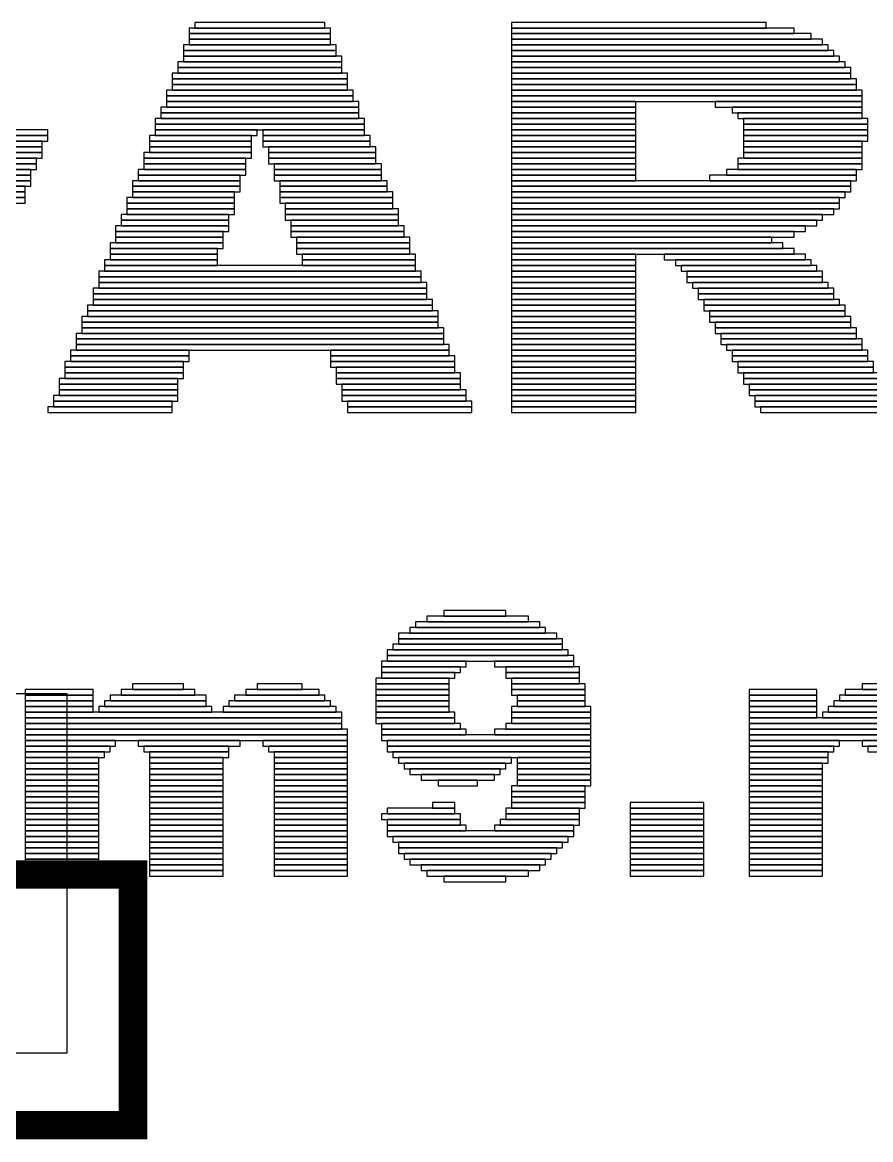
# Model space of a CAD drawing. Extents: x 0 to 180, y -3 to 135.
# Drawn here: x 54.91 to 60.91, y 59.24 to 67.14 of the extents above; entities that cross this region are included whole.
import ezdxf

# ---------------------------------------------------------------- set-up
doc = ezdxf.new("R2010")
doc.units = 0
for name, color, linetype in [('PG_SILKSCREEN_BOTTOM', 10, 'CONTINUOUS'), ('PG_SILKSCREEN_TOP', 11, 'CONTINUOUS'), ('PIN_BOTTOM', 13, 'CONTINUOUS')]:
    doc.layers.add(name, color=color, linetype=linetype)

msp = doc.modelspace()

# ---------------------------------------------------------------- linework, layer by layer
at = {"layer": 'PG_SILKSCREEN_BOTTOM'}
msp.add_lwpolyline([(55.6901, 61.1119, 0.2032, 0.2032, 0), (55.6901, 59.337, 0.2, 0.2, 0), (24.191, 59.337, 0.2032, 0.2032, 0), (24.191, 61.1119, 0.2, 0.2, 0)], format="xyseb", close=True, dxfattribs=at)
at = {"layer": 'PG_SILKSCREEN_TOP'}
for points in [[(56.128, 67.0994), (57.048, 67.0994), (57.048, 67.1394), (56.128, 67.1394)], [(58.368, 67.0994), (60.168, 67.0994), (60.168, 67.1394), (58.368, 67.1394)], [(56.088, 67.0594), (57.088, 67.0594), (57.088, 67.0994), (56.088, 67.0994)], [(56.088, 67.0194), (57.088, 67.0194), (57.088, 67.0594), (56.088, 67.0594)], [(58.368, 67.0594), (60.368, 67.0594), (60.368, 67.0994), (58.368, 67.0994)], [(58.368, 67.0194), (60.488, 67.0194), (60.488, 67.0594), (58.368, 67.0594)], [(56.048, 66.9394), (57.128, 66.9394), (57.128, 66.9794), (56.048, 66.9794)], [(56.088, 66.9794), (57.088, 66.9794), (57.088, 67.0194), (56.088, 67.0194)], [(58.368, 66.9794), (60.568, 66.9794), (60.568, 67.0194), (58.368, 67.0194)], [(58.368, 66.9394), (60.608, 66.9394), (60.608, 66.9794), (58.368, 66.9794)], [(56.048, 66.8994), (57.128, 66.8994), (57.128, 66.9394), (56.048, 66.9394)], [(56.048, 66.8594), (57.168, 66.8594), (57.168, 66.8994), (56.048, 66.8994)], [(58.368, 66.8994), (60.648, 66.8994), (60.648, 66.9394), (58.368, 66.9394)], [(58.368, 66.8594), (60.688, 66.8594), (60.688, 66.8994), (58.368, 66.8994)], [(56.008, 66.8194), (57.168, 66.8194), (57.168, 66.8594), (56.008, 66.8594)], [(56.008, 66.7794), (57.168, 66.7794), (57.168, 66.8194), (56.008, 66.8194)], [(58.368, 66.8194), (60.728, 66.8194), (60.728, 66.8594), (58.368, 66.8594)], [(58.368, 66.7794), (60.768, 66.7794), (60.768, 66.8194), (58.368, 66.8194)], [(55.968, 66.7394), (57.208, 66.7394), (57.208, 66.7794), (55.968, 66.7794)], [(55.968, 66.6994), (57.208, 66.6994), (57.208, 66.7394), (55.968, 66.7394)], [(58.368, 66.7394), (60.768, 66.7394), (60.768, 66.7794), (58.368, 66.7794)], [(58.368, 66.6994), (60.808, 66.6994), (60.808, 66.7394), (58.368, 66.7394)], [(55.928, 66.6194), (57.248, 66.6194), (57.248, 66.6594), (55.928, 66.6594)], [(55.968, 66.6594), (57.208, 66.6594), (57.208, 66.6994), (55.968, 66.6994)], [(58.368, 66.6594), (60.808, 66.6594), (60.808, 66.6994), (58.368, 66.6994)], [(58.368, 66.6194), (60.848, 66.6194), (60.848, 66.6594), (58.368, 66.6594)], [(55.928, 66.5794), (57.248, 66.5794), (57.248, 66.6194), (55.928, 66.6194)], [(55.928, 66.5394), (57.288, 66.5394), (57.288, 66.5794), (55.928, 66.5794)], [(58.368, 66.5794), (60.848, 66.5794), (60.848, 66.6194), (58.368, 66.6194)], [(58.368, 66.5394), (59.248, 66.5394), (59.248, 66.5794), (58.368, 66.5794)], [(59.808, 66.5394), (60.848, 66.5394), (60.848, 66.5794), (59.808, 66.5794)], [(55.888, 66.4994), (57.288, 66.4994), (57.288, 66.5394), (55.888, 66.5394)], [(55.888, 66.4594), (57.288, 66.4594), (57.288, 66.4994), (55.888, 66.4994)], [(58.368, 66.4994), (59.248, 66.4994), (59.248, 66.5394), (58.368, 66.5394)], [(58.368, 66.4594), (59.248, 66.4594), (59.248, 66.4994), (58.368, 66.4994)], [(59.928, 66.4994), (60.848, 66.4994), (60.848, 66.5394), (59.928, 66.5394)], [(59.968, 66.4594), (60.848, 66.4594), (60.848, 66.4994), (59.968, 66.4994)], [(55.848, 66.4194), (57.328, 66.4194), (57.328, 66.4594), (55.848, 66.4594)], [(55.848, 66.3794), (57.328, 66.3794), (57.328, 66.4194), (55.848, 66.4194)], [(58.368, 66.4194), (59.248, 66.4194), (59.248, 66.4594), (58.368, 66.4594)], [(58.368, 66.3794), (59.248, 66.3794), (59.248, 66.4194), (58.368, 66.4194)], [(60.008, 66.4194), (60.888, 66.4194), (60.888, 66.4594), (60.008, 66.4594)], [(60.008, 66.3794), (60.888, 66.3794), (60.888, 66.4194), (60.008, 66.4194)], [(54.328, 66.3394), (55.088, 66.3394), (55.088, 66.3794), (54.328, 66.3794)], [(54.328, 66.2994), (55.088, 66.2994), (55.088, 66.3394), (54.328, 66.3394)], [(55.808, 66.2994), (56.528, 66.2994), (56.528, 66.3394), (55.808, 66.3394)], [(55.848, 66.3394), (56.568, 66.3394), (56.568, 66.3794), (55.848, 66.3794)], [(56.608, 66.3394), (57.328, 66.3394), (57.328, 66.3794), (56.608, 66.3794)], [(56.608, 66.2994), (57.368, 66.2994), (57.368, 66.3394), (56.608, 66.3394)], [(58.368, 66.3394), (59.248, 66.3394), (59.248, 66.3794), (58.368, 66.3794)], [(58.368, 66.2994), (59.248, 66.2994), (59.248, 66.3394), (58.368, 66.3394)], [(60.008, 66.3394), (60.888, 66.3394), (60.888, 66.3794), (60.008, 66.3794)], [(60.008, 66.2994), (60.888, 66.2994), (60.888, 66.3394), (60.008, 66.3394)], [(54.328, 66.2594), (55.048, 66.2594), (55.048, 66.2994), (54.328, 66.2994)], [(54.328, 66.2194), (55.048, 66.2194), (55.048, 66.2594), (54.328, 66.2594)], [(55.808, 66.2594), (56.528, 66.2594), (56.528, 66.2994), (55.808, 66.2994)], [(55.808, 66.2194), (56.528, 66.2194), (56.528, 66.2594), (55.808, 66.2594)], [(56.608, 66.2594), (57.368, 66.2594), (57.368, 66.2994), (56.608, 66.2994)], [(56.648, 66.2194), (57.408, 66.2194), (57.408, 66.2594), (56.648, 66.2594)], [(58.368, 66.2594), (59.248, 66.2594), (59.248, 66.2994), (58.368, 66.2994)], [(58.368, 66.2194), (59.248, 66.2194), (59.248, 66.2594), (58.368, 66.2594)], [(60.008, 66.2594), (60.848, 66.2594), (60.848, 66.2994), (60.008, 66.2994)], [(60.008, 66.2194), (60.848, 66.2194), (60.848, 66.2594), (60.008, 66.2594)], [(54.288, 66.1794), (55.048, 66.1794), (55.048, 66.2194), (54.288, 66.2194)], [(54.288, 66.1394), (55.008, 66.1394), (55.008, 66.1794), (54.288, 66.1794)], [(55.768, 66.1794), (56.528, 66.1794), (56.528, 66.2194), (55.768, 66.2194)], [(55.768, 66.1394), (56.488, 66.1394), (56.488, 66.1794), (55.768, 66.1794)], [(56.648, 66.1794), (57.408, 66.1794), (57.408, 66.2194), (56.648, 66.2194)], [(56.648, 66.1394), (57.408, 66.1394), (57.408, 66.1794), (56.648, 66.1794)], [(58.368, 66.1794), (59.248, 66.1794), (59.248, 66.2194), (58.368, 66.2194)], [(58.368, 66.1394), (59.248, 66.1394), (59.248, 66.1794), (58.368, 66.1794)], [(59.968, 66.1394), (60.848, 66.1394), (60.848, 66.1794), (59.968, 66.1794)], [(60.008, 66.1794), (60.848, 66.1794), (60.848, 66.2194), (60.008, 66.2194)], [(54.248, 66.0594), (54.968, 66.0594), (54.968, 66.0994), (54.248, 66.0994)], [(54.288, 66.0994), (55.008, 66.0994), (55.008, 66.1394), (54.288, 66.1394)], [(55.728, 66.0594), (56.488, 66.0594), (56.488, 66.0994), (55.728, 66.0994)], [(55.768, 66.0994), (56.488, 66.0994), (56.488, 66.1394), (55.768, 66.1394)], [(56.688, 66.0994), (57.448, 66.0994), (57.448, 66.1394), (56.688, 66.1394)], [(56.688, 66.0594), (57.448, 66.0594), (57.448, 66.0994), (56.688, 66.0994)], [(58.368, 66.0994), (59.248, 66.0994), (59.248, 66.1394), (58.368, 66.1394)], [(58.368, 66.0594), (59.248, 66.0594), (59.248, 66.0994), (58.368, 66.0994)], [(59.888, 66.0594), (60.808, 66.0594), (60.808, 66.0994), (59.888, 66.0994)], [(59.968, 66.0994), (60.848, 66.0994), (60.848, 66.1394), (59.968, 66.1394)], [(54.248, 66.0194), (54.968, 66.0194), (54.968, 66.0594), (54.248, 66.0594)], [(54.248, 65.9794), (54.968, 65.9794), (54.968, 66.0194), (54.248, 66.0194)], [(55.688, 65.9794), (56.448, 65.9794), (56.448, 66.0194), (55.688, 66.0194)], [(55.728, 66.0194), (56.448, 66.0194), (56.448, 66.0594), (55.728, 66.0594)], [(56.688, 66.0194), (57.448, 66.0194), (57.448, 66.0594), (56.688, 66.0594)], [(56.728, 65.9794), (57.488, 65.9794), (57.488, 66.0194), (56.728, 66.0194)], [(58.368, 66.0194), (59.248, 66.0194), (59.248, 66.0594), (58.368, 66.0594)], [(58.368, 65.9794), (60.768, 65.9794), (60.768, 66.0194), (58.368, 66.0194)], [(59.768, 66.0194), (60.808, 66.0194), (60.808, 66.0594), (59.768, 66.0594)], [(54.208, 65.9394), (54.928, 65.9394), (54.928, 65.9794), (54.208, 65.9794)], [(54.208, 65.8994), (54.928, 65.8994), (54.928, 65.9394), (54.208, 65.9394)], [(55.688, 65.9394), (56.448, 65.9394), (56.448, 65.9794), (55.688, 65.9794)], [(55.688, 65.8994), (56.408, 65.8994), (56.408, 65.9394), (55.688, 65.9394)], [(56.728, 65.9394), (57.488, 65.9394), (57.488, 65.9794), (56.728, 65.9794)], [(56.728, 65.8994), (57.528, 65.8994), (57.528, 65.9394), (56.728, 65.9394)], [(58.368, 65.9394), (60.768, 65.9394), (60.768, 65.9794), (58.368, 65.9794)], [(58.368, 65.8994), (60.728, 65.8994), (60.728, 65.9394), (58.368, 65.9394)], [(54.208, 65.8594), (54.928, 65.8594), (54.928, 65.8994), (54.208, 65.8994)], [(55.648, 65.8594), (56.408, 65.8594), (56.408, 65.8994), (55.648, 65.8994)], [(55.648, 65.8194), (56.408, 65.8194), (56.408, 65.8594), (55.648, 65.8594)], [(56.728, 65.8594), (57.528, 65.8594), (57.528, 65.8994), (56.728, 65.8994)], [(56.768, 65.8194), (57.528, 65.8194), (57.528, 65.8594), (56.768, 65.8594)], [(58.368, 65.8594), (60.688, 65.8594), (60.688, 65.8994), (58.368, 65.8994)], [(58.368, 65.8194), (60.688, 65.8194), (60.688, 65.8594), (58.368, 65.8594)], [(55.608, 65.7394), (56.368, 65.7394), (56.368, 65.7794), (55.608, 65.7794)], [(55.648, 65.7794), (56.408, 65.7794), (56.408, 65.8194), (55.648, 65.8194)], [(56.768, 65.7794), (57.568, 65.7794), (57.568, 65.8194), (56.768, 65.8194)], [(56.768, 65.7394), (57.568, 65.7394), (57.568, 65.7794), (56.768, 65.7794)], [(58.368, 65.7794), (60.648, 65.7794), (60.648, 65.8194), (58.368, 65.8194)], [(58.368, 65.7394), (60.568, 65.7394), (60.568, 65.7794), (58.368, 65.7794)], [(55.568, 65.6594), (56.368, 65.6594), (56.368, 65.6994), (55.568, 65.6994)], [(55.608, 65.6994), (56.368, 65.6994), (56.368, 65.7394), (55.608, 65.7394)], [(56.808, 65.6994), (57.568, 65.6994), (57.568, 65.7394), (56.808, 65.7394)], [(56.808, 65.6594), (57.608, 65.6594), (57.608, 65.6994), (56.808, 65.6994)], [(58.368, 65.6994), (60.528, 65.6994), (60.528, 65.7394), (58.368, 65.7394)], [(58.368, 65.6594), (60.448, 65.6594), (60.448, 65.6994), (58.368, 65.6994)], [(55.568, 65.6194), (56.328, 65.6194), (56.328, 65.6594), (55.568, 65.6594)], [(55.568, 65.5794), (56.328, 65.5794), (56.328, 65.6194), (55.568, 65.6194)], [(56.808, 65.6194), (57.608, 65.6194), (57.608, 65.6594), (56.808, 65.6594)], [(56.848, 65.5794), (57.648, 65.5794), (57.648, 65.6194), (56.848, 65.6194)], [(58.368, 65.6194), (60.368, 65.6194), (60.368, 65.6594), (58.368, 65.6594)], [(58.368, 65.5794), (60.208, 65.5794), (60.208, 65.6194), (58.368, 65.6194)], [(55.528, 65.5394), (56.328, 65.5394), (56.328, 65.5794), (55.528, 65.5794)], [(55.528, 65.4994), (56.288, 65.4994), (56.288, 65.5394), (55.528, 65.5394)], [(56.848, 65.5394), (57.648, 65.5394), (57.648, 65.5794), (56.848, 65.5794)], [(56.848, 65.4994), (57.648, 65.4994), (57.648, 65.5394), (56.848, 65.5394)], [(58.368, 65.5394), (60.288, 65.5394), (60.288, 65.5794), (58.368, 65.5794)], [(58.368, 65.4994), (60.368, 65.4994), (60.368, 65.5394), (58.368, 65.5394)], [(55.488, 65.4194), (56.288, 65.4194), (56.288, 65.4594), (55.488, 65.4594)], [(55.528, 65.4594), (56.288, 65.4594), (56.288, 65.4994), (55.528, 65.4994)], [(56.888, 65.4594), (57.688, 65.4594), (57.688, 65.4994), (56.888, 65.4994)], [(56.888, 65.4194), (57.688, 65.4194), (57.688, 65.4594), (56.888, 65.4594)], [(58.368, 65.4594), (59.248, 65.4594), (59.248, 65.4994), (58.368, 65.4994)], [(58.368, 65.4194), (59.248, 65.4194), (59.248, 65.4594), (58.368, 65.4594)], [(59.448, 65.4594), (60.448, 65.4594), (60.448, 65.4994), (59.448, 65.4994)], [(59.528, 65.4194), (60.488, 65.4194), (60.488, 65.4594), (59.528, 65.4594)], [(55.448, 65.3394), (57.728, 65.3394), (57.728, 65.3794), (55.448, 65.3794)], [(55.488, 65.3794), (57.688, 65.3794), (57.688, 65.4194), (55.488, 65.4194)], [(58.368, 65.3794), (59.248, 65.3794), (59.248, 65.4194), (58.368, 65.4194)], [(58.368, 65.3394), (59.248, 65.3394), (59.248, 65.3794), (58.368, 65.3794)], [(59.568, 65.3794), (60.528, 65.3794), (60.528, 65.4194), (59.568, 65.4194)], [(59.608, 65.3394), (60.568, 65.3394), (60.568, 65.3794), (59.608, 65.3794)], [(55.448, 65.2994), (57.728, 65.2994), (57.728, 65.3394), (55.448, 65.3394)], [(55.448, 65.2594), (57.768, 65.2594), (57.768, 65.2994), (55.448, 65.2994)], [(58.368, 65.2994), (59.248, 65.2994), (59.248, 65.3394), (58.368, 65.3394)], [(58.368, 65.2594), (59.248, 65.2594), (59.248, 65.2994), (58.368, 65.2994)], [(59.608, 65.2994), (60.568, 65.2994), (60.568, 65.3394), (59.608, 65.3394)], [(59.648, 65.2594), (60.608, 65.2594), (60.608, 65.2994), (59.648, 65.2994)], [(55.408, 65.2194), (57.768, 65.2194), (57.768, 65.2594), (55.408, 65.2594)], [(55.408, 65.1794), (57.768, 65.1794), (57.768, 65.2194), (55.408, 65.2194)], [(58.368, 65.2194), (59.248, 65.2194), (59.248, 65.2594), (58.368, 65.2594)], [(58.368, 65.1794), (59.248, 65.1794), (59.248, 65.2194), (58.368, 65.2194)], [(59.688, 65.2194), (60.648, 65.2194), (60.648, 65.2594), (59.688, 65.2594)], [(59.688, 65.1794), (60.648, 65.1794), (60.648, 65.2194), (59.688, 65.2194)], [(55.368, 65.0994), (57.808, 65.0994), (57.808, 65.1394), (55.368, 65.1394)], [(55.408, 65.1394), (57.808, 65.1394), (57.808, 65.1794), (55.408, 65.1794)], [(58.368, 65.1394), (59.248, 65.1394), (59.248, 65.1794), (58.368, 65.1794)], [(58.368, 65.0994), (59.248, 65.0994), (59.248, 65.1394), (58.368, 65.1394)], [(59.728, 65.1394), (60.688, 65.1394), (60.688, 65.1794), (59.728, 65.1794)], [(59.728, 65.0994), (60.728, 65.0994), (60.728, 65.1394), (59.728, 65.1394)], [(55.328, 65.0194), (57.848, 65.0194), (57.848, 65.0594), (55.328, 65.0594)], [(55.368, 65.0594), (57.848, 65.0594), (57.848, 65.0994), (55.368, 65.0994)], [(58.368, 65.0594), (59.248, 65.0594), (59.248, 65.0994), (58.368, 65.0994)], [(58.368, 65.0194), (59.248, 65.0194), (59.248, 65.0594), (58.368, 65.0594)], [(59.768, 65.0594), (60.728, 65.0594), (60.728, 65.0994), (59.768, 65.0994)], [(59.768, 65.0194), (60.768, 65.0194), (60.768, 65.0594), (59.768, 65.0594)], [(55.328, 64.9794), (57.848, 64.9794), (57.848, 65.0194), (55.328, 65.0194)], [(55.328, 64.9394), (57.888, 64.9394), (57.888, 64.9794), (55.328, 64.9794)], [(58.368, 64.9794), (59.248, 64.9794), (59.248, 65.0194), (58.368, 65.0194)], [(58.368, 64.9394), (59.248, 64.9394), (59.248, 64.9794), (58.368, 64.9794)], [(59.808, 64.9794), (60.768, 64.9794), (60.768, 65.0194), (59.808, 65.0194)], [(59.808, 64.9394), (60.808, 64.9394), (60.808, 64.9794), (59.808, 64.9794)], [(55.288, 64.8994), (57.888, 64.8994), (57.888, 64.9394), (55.288, 64.9394)], [(55.288, 64.8594), (57.888, 64.8594), (57.888, 64.8994), (55.288, 64.8994)], [(58.368, 64.8994), (59.248, 64.8994), (59.248, 64.9394), (58.368, 64.9394)], [(58.368, 64.8594), (59.248, 64.8594), (59.248, 64.8994), (58.368, 64.8994)], [(59.848, 64.8994), (60.808, 64.8994), (60.808, 64.9394), (59.848, 64.9394)], [(59.848, 64.8594), (60.848, 64.8594), (60.848, 64.8994), (59.848, 64.8994)], [(55.248, 64.7794), (56.088, 64.7794), (56.088, 64.8194), (55.248, 64.8194)], [(55.288, 64.8194), (57.928, 64.8194), (57.928, 64.8594), (55.288, 64.8594)], [(57.088, 64.7794), (57.928, 64.7794), (57.928, 64.8194), (57.088, 64.8194)], [(58.368, 64.8194), (59.248, 64.8194), (59.248, 64.8594), (58.368, 64.8594)], [(58.368, 64.7794), (59.248, 64.7794), (59.248, 64.8194), (58.368, 64.8194)], [(59.888, 64.8194), (60.848, 64.8194), (60.848, 64.8594), (59.888, 64.8594)], [(59.928, 64.7794), (60.888, 64.7794), (60.888, 64.8194), (59.928, 64.8194)], [(55.208, 64.6994), (56.048, 64.6994), (56.048, 64.7394), (55.208, 64.7394)], [(55.248, 64.7394), (56.088, 64.7394), (56.088, 64.7794), (55.248, 64.7794)], [(57.088, 64.7394), (57.968, 64.7394), (57.968, 64.7794), (57.088, 64.7794)], [(57.088, 64.6994), (57.968, 64.6994), (57.968, 64.7394), (57.088, 64.7394)], [(58.368, 64.7394), (59.248, 64.7394), (59.248, 64.7794), (58.368, 64.7794)], [(58.368, 64.6994), (59.248, 64.6994), (59.248, 64.7394), (58.368, 64.7394)], [(59.928, 64.7394), (60.888, 64.7394), (60.888, 64.7794), (59.928, 64.7794)], [(59.968, 64.6994), (60.928, 64.6994), (60.928, 64.7394), (59.968, 64.7394)], [(55.208, 64.6594), (56.048, 64.6594), (56.048, 64.6994), (55.208, 64.6994)], [(55.208, 64.6194), (56.048, 64.6194), (56.048, 64.6594), (55.208, 64.6594)], [(57.128, 64.6594), (57.968, 64.6594), (57.968, 64.6994), (57.128, 64.6994)], [(57.128, 64.6194), (58.008, 64.6194), (58.008, 64.6594), (57.128, 64.6594)], [(58.368, 64.6594), (59.248, 64.6594), (59.248, 64.6994), (58.368, 64.6994)], [(58.368, 64.6194), (59.248, 64.6194), (59.248, 64.6594), (58.368, 64.6594)], [(59.968, 64.6594), (60.928, 64.6594), (60.928, 64.6994), (59.968, 64.6994)], [(60.008, 64.6194), (60.968, 64.6194), (60.968, 64.6594), (60.008, 64.6594)], [(55.168, 64.5794), (56.008, 64.5794), (56.008, 64.6194), (55.168, 64.6194)], [(55.168, 64.5394), (56.008, 64.5394), (56.008, 64.5794), (55.168, 64.5794)], [(57.128, 64.5794), (58.008, 64.5794), (58.008, 64.6194), (57.128, 64.6194)], [(57.168, 64.5394), (58.008, 64.5394), (58.008, 64.5794), (57.168, 64.5794)], [(58.368, 64.5794), (59.248, 64.5794), (59.248, 64.6194), (58.368, 64.6194)], [(58.368, 64.5394), (59.248, 64.5394), (59.248, 64.5794), (58.368, 64.5794)], [(60.008, 64.5794), (60.968, 64.5794), (60.968, 64.6194), (60.008, 64.6194)], [(60.048, 64.5394), (61.008, 64.5394), (61.008, 64.5794), (60.048, 64.5794)], [(55.128, 64.4594), (56.008, 64.4594), (56.008, 64.4994), (55.128, 64.4994)], [(55.168, 64.4994), (56.008, 64.4994), (56.008, 64.5394), (55.168, 64.5394)], [(57.168, 64.4994), (58.048, 64.4994), (58.048, 64.5394), (57.168, 64.5394)], [(57.168, 64.4594), (58.048, 64.4594), (58.048, 64.4994), (57.168, 64.4994)], [(58.368, 64.4994), (59.248, 64.4994), (59.248, 64.5394), (58.368, 64.5394)], [(58.368, 64.4594), (59.248, 64.4594), (59.248, 64.4994), (58.368, 64.4994)], [(60.048, 64.4994), (61.008, 64.4994), (61.008, 64.5394), (60.048, 64.5394)], [(60.088, 64.4594), (61.048, 64.4594), (61.048, 64.4994), (60.088, 64.4994)], [(55.088, 64.3794), (55.968, 64.3794), (55.968, 64.4194), (55.088, 64.4194)], [(55.128, 64.4194), (55.968, 64.4194), (55.968, 64.4594), (55.128, 64.4594)], [(57.208, 64.4194), (58.088, 64.4194), (58.088, 64.4594), (57.208, 64.4594)], [(57.208, 64.3794), (58.088, 64.3794), (58.088, 64.4194), (57.208, 64.4194)], [(58.368, 64.4194), (59.248, 64.4194), (59.248, 64.4594), (58.368, 64.4594)], [(58.368, 64.3794), (59.248, 64.3794), (59.248, 64.4194), (58.368, 64.4194)], [(60.088, 64.4194), (61.048, 64.4194), (61.048, 64.4594), (60.088, 64.4594)], [(60.128, 64.3794), (61.088, 64.3794), (61.088, 64.4194), (60.128, 64.4194)], [(57.768, 62.8994), (58.488, 62.8994), (58.488, 62.9394), (57.768, 62.9394)], [(57.888, 62.9394), (58.328, 62.9394), (58.328, 62.9794), (57.888, 62.9794)], [(57.648, 62.8194), (58.608, 62.8194), (58.608, 62.8594), (57.648, 62.8594)], [(57.688, 62.8594), (58.568, 62.8594), (58.568, 62.8994), (57.688, 62.8994)], [(57.568, 62.7794), (58.688, 62.7794), (58.688, 62.8194), (57.568, 62.8194)], [(57.568, 62.7394), (58.728, 62.7394), (58.728, 62.7794), (57.568, 62.7794)], [(57.488, 62.6594), (58.768, 62.6594), (58.768, 62.6994), (57.488, 62.6994)], [(57.528, 62.6994), (58.728, 62.6994), (58.728, 62.7394), (57.528, 62.7394)], [(57.448, 62.5794), (58.048, 62.5794), (58.048, 62.6194), (57.448, 62.6194)], [(57.488, 62.6194), (58.808, 62.6194), (58.808, 62.6594), (57.488, 62.6594)], [(58.248, 62.5794), (58.808, 62.5794), (58.808, 62.6194), (58.248, 62.6194)], [(57.448, 62.5394), (58.008, 62.5394), (58.008, 62.5794), (57.448, 62.5794)], [(57.448, 62.4994), (57.968, 62.4994), (57.968, 62.5394), (57.448, 62.5394)], [(58.328, 62.5394), (58.848, 62.5394), (58.848, 62.5794), (58.328, 62.5794)], [(58.328, 62.4994), (58.848, 62.4994), (58.848, 62.5394), (58.328, 62.5394)], [(55.688, 62.4194), (56.048, 62.4194), (56.048, 62.4594), (55.688, 62.4594)], [(56.568, 62.4194), (56.888, 62.4194), (56.888, 62.4594), (56.568, 62.4594)], [(57.408, 62.4594), (57.928, 62.4594), (57.928, 62.4994), (57.408, 62.4994)], [(57.408, 62.4194), (57.928, 62.4194), (57.928, 62.4594), (57.408, 62.4594)], [(58.368, 62.4594), (58.848, 62.4594), (58.848, 62.4994), (58.368, 62.4994)], [(58.368, 62.4194), (58.888, 62.4194), (58.888, 62.4594), (58.368, 62.4594)], [(60.848, 62.4194), (61.168, 62.4194), (61.168, 62.4594), (60.848, 62.4594)], [(54.928, 62.3794), (55.408, 62.3794), (55.408, 62.4194), (54.928, 62.4194)], [(54.928, 62.3394), (55.408, 62.3394), (55.408, 62.3794), (54.928, 62.3794)], [(55.528, 62.3394), (56.208, 62.3394), (56.208, 62.3794), (55.528, 62.3794)], [(55.608, 62.3794), (56.128, 62.3794), (56.128, 62.4194), (55.608, 62.4194)], [(56.408, 62.3394), (57.048, 62.3394), (57.048, 62.3794), (56.408, 62.3794)], [(56.488, 62.3794), (57.008, 62.3794), (57.008, 62.4194), (56.488, 62.4194)], [(57.408, 62.3794), (57.928, 62.3794), (57.928, 62.4194), (57.408, 62.4194)], [(57.408, 62.3394), (57.928, 62.3394), (57.928, 62.3794), (57.408, 62.3794)], [(58.368, 62.3794), (58.888, 62.3794), (58.888, 62.4194), (58.368, 62.4194)], [(58.408, 62.3394), (58.888, 62.3394), (58.888, 62.3794), (58.408, 62.3794)], [(60.048, 62.3794), (60.528, 62.3794), (60.528, 62.4194), (60.048, 62.4194)], [(60.048, 62.3394), (60.528, 62.3394), (60.528, 62.3794), (60.048, 62.3794)], [(60.688, 62.3394), (61.288, 62.3394), (61.288, 62.3794), (60.688, 62.3794)], [(60.728, 62.3794), (61.248, 62.3794), (61.248, 62.4194), (60.728, 62.4194)], [(54.928, 62.2994), (55.408, 62.2994), (55.408, 62.3394), (54.928, 62.3394)], [(54.928, 62.2594), (55.408, 62.2594), (55.408, 62.2994), (54.928, 62.2994)], [(55.448, 62.2594), (56.248, 62.2594), (56.248, 62.2994), (55.448, 62.2994)], [(55.488, 62.2994), (56.208, 62.2994), (56.208, 62.3394), (55.488, 62.3394)], [(56.328, 62.2594), (57.128, 62.2594), (57.128, 62.2994), (56.328, 62.2994)], [(56.368, 62.2994), (57.088, 62.2994), (57.088, 62.3394), (56.368, 62.3394)], [(57.408, 62.2994), (57.928, 62.2994), (57.928, 62.3394), (57.408, 62.3394)], [(57.408, 62.2594), (57.928, 62.2594), (57.928, 62.2994), (57.408, 62.2994)], [(58.368, 62.2594), (58.928, 62.2594), (58.928, 62.2994), (58.368, 62.2994)], [(58.408, 62.2994), (58.888, 62.2994), (58.888, 62.3394), (58.408, 62.3394)], [(60.048, 62.2994), (60.528, 62.2994), (60.528, 62.3394), (60.048, 62.3394)], [(60.048, 62.2594), (60.528, 62.2594), (60.528, 62.2994), (60.048, 62.2994)], [(60.608, 62.2594), (61.368, 62.2594), (61.368, 62.2994), (60.608, 62.2994)], [(60.648, 62.2994), (61.328, 62.2994), (61.328, 62.3394), (60.648, 62.3394)], [(54.928, 62.2194), (57.168, 62.2194), (57.168, 62.2594), (54.928, 62.2594)], [(54.928, 62.1794), (57.168, 62.1794), (57.168, 62.2194), (54.928, 62.2194)], [(57.408, 62.2194), (57.968, 62.2194), (57.968, 62.2594), (57.408, 62.2594)], [(57.408, 62.1794), (57.968, 62.1794), (57.968, 62.2194), (57.408, 62.2194)], [(58.368, 62.2194), (58.928, 62.2194), (58.928, 62.2594), (58.368, 62.2594)], [(58.368, 62.1794), (58.928, 62.1794), (58.928, 62.2194), (58.368, 62.2194)], [(60.048, 62.2194), (60.528, 62.2194), (60.528, 62.2594), (60.048, 62.2594)], [(60.048, 62.1794), (61.408, 62.1794), (61.408, 62.2194), (60.048, 62.2194)], [(60.568, 62.2194), (61.408, 62.2194), (61.408, 62.2594), (60.568, 62.2594)], [(54.928, 62.1394), (57.168, 62.1394), (57.168, 62.1794), (54.928, 62.1794)], [(54.928, 62.0994), (57.208, 62.0994), (57.208, 62.1394), (54.928, 62.1394)], [(57.448, 62.1394), (58.008, 62.1394), (58.008, 62.1794), (57.448, 62.1794)], [(57.448, 62.0994), (58.048, 62.0994), (58.048, 62.1394), (57.448, 62.1394)], [(58.248, 62.0994), (58.928, 62.0994), (58.928, 62.1394), (58.248, 62.1394)], [(58.328, 62.1394), (58.928, 62.1394), (58.928, 62.1794), (58.328, 62.1794)], [(60.048, 62.1394), (61.408, 62.1394), (61.408, 62.1794), (60.048, 62.1794)], [(60.048, 62.0994), (61.448, 62.0994), (61.448, 62.1394), (60.048, 62.1394)], [(54.928, 62.0594), (57.208, 62.0594), (57.208, 62.0994), (54.928, 62.0994)], [(54.928, 62.0194), (55.568, 62.0194), (55.568, 62.0594), (54.928, 62.0594)], [(55.728, 62.0194), (56.448, 62.0194), (56.448, 62.0594), (55.728, 62.0594)], [(56.608, 62.0194), (57.208, 62.0194), (57.208, 62.0594), (56.608, 62.0594)], [(57.448, 62.0594), (58.928, 62.0594), (58.928, 62.0994), (57.448, 62.0994)], [(57.488, 62.0194), (58.928, 62.0194), (58.928, 62.0594), (57.488, 62.0594)], [(60.048, 62.0594), (61.448, 62.0594), (61.448, 62.0994), (60.048, 62.0994)], [(60.048, 62.0194), (60.688, 62.0194), (60.688, 62.0594), (60.048, 62.0594)], [(60.848, 62.0194), (61.448, 62.0194), (61.448, 62.0594), (60.848, 62.0594)], [(54.928, 61.9794), (55.528, 61.9794), (55.528, 62.0194), (54.928, 62.0194)], [(54.928, 61.9394), (55.488, 61.9394), (55.488, 61.9794), (54.928, 61.9794)], [(55.768, 61.9794), (56.368, 61.9794), (56.368, 62.0194), (55.768, 62.0194)], [(55.808, 61.9394), (56.368, 61.9394), (56.368, 61.9794), (55.808, 61.9794)], [(56.648, 61.9794), (57.208, 61.9794), (57.208, 62.0194), (56.648, 62.0194)], [(56.688, 61.9394), (57.208, 61.9394), (57.208, 61.9794), (56.688, 61.9794)], [(57.488, 61.9794), (58.928, 61.9794), (58.928, 62.0194), (57.488, 62.0194)], [(57.528, 61.9394), (58.928, 61.9394), (58.928, 61.9794), (57.528, 61.9794)], [(60.048, 61.9794), (60.648, 61.9794), (60.648, 62.0194), (60.048, 62.0194)], [(60.048, 61.9394), (60.608, 61.9394), (60.608, 61.9794), (60.048, 61.9794)], [(60.888, 61.9794), (61.448, 61.9794), (61.448, 62.0194), (60.888, 62.0194)], [(54.928, 61.8994), (55.448, 61.8994), (55.448, 61.9394), (54.928, 61.9394)], [(54.928, 61.8594), (55.448, 61.8594), (55.448, 61.8994), (54.928, 61.8994)], [(55.808, 61.8994), (56.328, 61.8994), (56.328, 61.9394), (55.808, 61.9394)], [(55.808, 61.8594), (56.328, 61.8594), (56.328, 61.8994), (55.808, 61.8994)], [(56.688, 61.8994), (57.208, 61.8994), (57.208, 61.9394), (56.688, 61.9394)], [(56.688, 61.8594), (57.208, 61.8594), (57.208, 61.8994), (56.688, 61.8994)], [(57.568, 61.8994), (58.368, 61.8994), (58.368, 61.9394), (57.568, 61.9394)], [(57.608, 61.8594), (58.328, 61.8594), (58.328, 61.8994), (57.608, 61.8994)], [(58.408, 61.8994), (58.928, 61.8994), (58.928, 61.9394), (58.408, 61.9394)], [(58.408, 61.8594), (58.928, 61.8594), (58.928, 61.8994), (58.408, 61.8994)], [(60.048, 61.8994), (60.608, 61.8994), (60.608, 61.9394), (60.048, 61.9394)], [(60.048, 61.8594), (60.568, 61.8594), (60.568, 61.8994), (60.048, 61.8994)], [(54.928, 61.8194), (55.448, 61.8194), (55.448, 61.8594), (54.928, 61.8594)], [(54.928, 61.7794), (55.448, 61.7794), (55.448, 61.8194), (54.928, 61.8194)], [(55.808, 61.8194), (56.328, 61.8194), (56.328, 61.8594), (55.808, 61.8594)], [(55.808, 61.7794), (56.328, 61.7794), (56.328, 61.8194), (55.808, 61.8194)], [(56.688, 61.8194), (57.208, 61.8194), (57.208, 61.8594), (56.688, 61.8594)], [(56.688, 61.7794), (57.208, 61.7794), (57.208, 61.8194), (56.688, 61.8194)], [(57.648, 61.8194), (58.288, 61.8194), (58.288, 61.8594), (57.648, 61.8594)], [(57.728, 61.7794), (58.248, 61.7794), (58.248, 61.8194), (57.728, 61.8194)], [(58.408, 61.8194), (58.928, 61.8194), (58.928, 61.8594), (58.408, 61.8594)], [(58.408, 61.7794), (58.928, 61.7794), (58.928, 61.8194), (58.408, 61.8194)], [(60.048, 61.8194), (60.568, 61.8194), (60.568, 61.8594), (60.048, 61.8594)], [(60.048, 61.7794), (60.568, 61.7794), (60.568, 61.8194), (60.048, 61.8194)], [(54.928, 61.7394), (55.448, 61.7394), (55.448, 61.7794), (54.928, 61.7794)], [(54.928, 61.6994), (55.448, 61.6994), (55.448, 61.7394), (54.928, 61.7394)], [(55.808, 61.7394), (56.328, 61.7394), (56.328, 61.7794), (55.808, 61.7794)], [(55.808, 61.6994), (56.328, 61.6994), (56.328, 61.7394), (55.808, 61.7394)], [(56.688, 61.7394), (57.208, 61.7394), (57.208, 61.7794), (56.688, 61.7794)], [(56.688, 61.6994), (57.208, 61.6994), (57.208, 61.7394), (56.688, 61.7394)], [(57.848, 61.7394), (58.128, 61.7394), (58.128, 61.7794), (57.848, 61.7794)], [(58.368, 61.6994), (58.888, 61.6994), (58.888, 61.7394), (58.368, 61.7394)], [(58.408, 61.7394), (58.928, 61.7394), (58.928, 61.7794), (58.408, 61.7794)], [(60.048, 61.7394), (60.568, 61.7394), (60.568, 61.7794), (60.048, 61.7794)], [(60.048, 61.6994), (60.568, 61.6994), (60.568, 61.7394), (60.048, 61.7394)], [(54.928, 61.6594), (55.448, 61.6594), (55.448, 61.6994), (54.928, 61.6994)], [(54.928, 61.6194), (55.448, 61.6194), (55.448, 61.6594), (54.928, 61.6594)], [(55.808, 61.6594), (56.328, 61.6594), (56.328, 61.6994), (55.808, 61.6994)], [(55.808, 61.6194), (56.328, 61.6194), (56.328, 61.6594), (55.808, 61.6594)], [(56.688, 61.6594), (57.208, 61.6594), (57.208, 61.6994), (56.688, 61.6994)], [(56.688, 61.6194), (57.208, 61.6194), (57.208, 61.6594), (56.688, 61.6594)], [(58.368, 61.6594), (58.888, 61.6594), (58.888, 61.6994), (58.368, 61.6994)], [(58.368, 61.6194), (58.888, 61.6194), (58.888, 61.6594), (58.368, 61.6594)], [(60.048, 61.6594), (60.568, 61.6594), (60.568, 61.6994), (60.048, 61.6994)], [(60.048, 61.6194), (60.568, 61.6194), (60.568, 61.6594), (60.048, 61.6594)], [(54.928, 61.5794), (55.448, 61.5794), (55.448, 61.6194), (54.928, 61.6194)], [(54.928, 61.5394), (55.448, 61.5394), (55.448, 61.5794), (54.928, 61.5794)], [(55.808, 61.5794), (56.328, 61.5794), (56.328, 61.6194), (55.808, 61.6194)], [(55.808, 61.5394), (56.328, 61.5394), (56.328, 61.5794), (55.808, 61.5794)], [(56.688, 61.5794), (57.208, 61.5794), (57.208, 61.6194), (56.688, 61.6194)], [(56.688, 61.5394), (57.208, 61.5394), (57.208, 61.5794), (56.688, 61.5794)], [(57.488, 61.5394), (57.968, 61.5394), (57.968, 61.5794), (57.488, 61.5794)], [(57.808, 61.5794), (57.968, 61.5794), (57.968, 61.6194), (57.808, 61.6194)], [(58.328, 61.5394), (58.848, 61.5394), (58.848, 61.5794), (58.328, 61.5794)], [(58.368, 61.5794), (58.888, 61.5794), (58.888, 61.6194), (58.368, 61.6194)], [(59.208, 61.5794), (59.728, 61.5794), (59.728, 61.6194), (59.208, 61.6194)], [(59.208, 61.5394), (59.728, 61.5394), (59.728, 61.5794), (59.208, 61.5794)], [(60.048, 61.5794), (60.568, 61.5794), (60.568, 61.6194), (60.048, 61.6194)], [(60.048, 61.5394), (60.568, 61.5394), (60.568, 61.5794), (60.048, 61.5794)], [(54.928, 61.4994), (55.448, 61.4994), (55.448, 61.5394), (54.928, 61.5394)], [(54.928, 61.4594), (55.448, 61.4594), (55.448, 61.4994), (54.928, 61.4994)], [(55.808, 61.4994), (56.328, 61.4994), (56.328, 61.5394), (55.808, 61.5394)], [(55.808, 61.4594), (56.328, 61.4594), (56.328, 61.4994), (55.808, 61.4994)], [(56.688, 61.4994), (57.208, 61.4994), (57.208, 61.5394), (56.688, 61.5394)], [(56.688, 61.4594), (57.208, 61.4594), (57.208, 61.4994), (56.688, 61.4994)], [(57.448, 61.4994), (58.008, 61.4994), (58.008, 61.5394), (57.448, 61.5394)], [(57.488, 61.4594), (58.008, 61.4594), (58.008, 61.4994), (57.488, 61.4994)], [(58.288, 61.4594), (58.848, 61.4594), (58.848, 61.4994), (58.288, 61.4994)], [(58.328, 61.4994), (58.848, 61.4994), (58.848, 61.5394), (58.328, 61.5394)], [(59.208, 61.4994), (59.728, 61.4994), (59.728, 61.5394), (59.208, 61.5394)], [(59.208, 61.4594), (59.728, 61.4594), (59.728, 61.4994), (59.208, 61.4994)], [(60.048, 61.4994), (60.568, 61.4994), (60.568, 61.5394), (60.048, 61.5394)], [(60.048, 61.4594), (60.568, 61.4594), (60.568, 61.4994), (60.048, 61.4994)], [(54.928, 61.4194), (55.448, 61.4194), (55.448, 61.4594), (54.928, 61.4594)], [(54.928, 61.3794), (55.448, 61.3794), (55.448, 61.4194), (54.928, 61.4194)], [(55.808, 61.4194), (56.328, 61.4194), (56.328, 61.4594), (55.808, 61.4594)], [(55.808, 61.3794), (56.328, 61.3794), (56.328, 61.4194), (55.808, 61.4194)], [(56.688, 61.4194), (57.208, 61.4194), (57.208, 61.4594), (56.688, 61.4594)], [(56.688, 61.3794), (57.208, 61.3794), (57.208, 61.4194), (56.688, 61.4194)], [(57.488, 61.4194), (58.048, 61.4194), (58.048, 61.4594), (57.488, 61.4594)], [(57.488, 61.3794), (58.808, 61.3794), (58.808, 61.4194), (57.488, 61.4194)], [(58.248, 61.4194), (58.808, 61.4194), (58.808, 61.4594), (58.248, 61.4594)], [(59.208, 61.4194), (59.728, 61.4194), (59.728, 61.4594), (59.208, 61.4594)], [(59.208, 61.3794), (59.728, 61.3794), (59.728, 61.4194), (59.208, 61.4194)], [(60.048, 61.4194), (60.568, 61.4194), (60.568, 61.4594), (60.048, 61.4594)], [(60.048, 61.3794), (60.568, 61.3794), (60.568, 61.4194), (60.048, 61.4194)], [(54.928, 61.3394), (55.448, 61.3394), (55.448, 61.3794), (54.928, 61.3794)], [(54.928, 61.2994), (55.448, 61.2994), (55.448, 61.3394), (54.928, 61.3394)], [(55.808, 61.3394), (56.328, 61.3394), (56.328, 61.3794), (55.808, 61.3794)], [(55.808, 61.2994), (56.328, 61.2994), (56.328, 61.3394), (55.808, 61.3394)], [(56.688, 61.3394), (57.208, 61.3394), (57.208, 61.3794), (56.688, 61.3794)], [(56.688, 61.2994), (57.208, 61.2994), (57.208, 61.3394), (56.688, 61.3394)], [(57.528, 61.3394), (58.768, 61.3394), (58.768, 61.3794), (57.528, 61.3794)], [(57.568, 61.2994), (58.728, 61.2994), (58.728, 61.3394), (57.568, 61.3394)], [(59.208, 61.3394), (59.728, 61.3394), (59.728, 61.3794), (59.208, 61.3794)], [(59.208, 61.2994), (59.728, 61.2994), (59.728, 61.3394), (59.208, 61.3394)], [(60.048, 61.3394), (60.568, 61.3394), (60.568, 61.3794), (60.048, 61.3794)], [(60.048, 61.2994), (60.568, 61.2994), (60.568, 61.3394), (60.048, 61.3394)], [(54.928, 61.2594), (55.448, 61.2594), (55.448, 61.2994), (54.928, 61.2994)], [(54.928, 61.2194), (55.448, 61.2194), (55.448, 61.2594), (54.928, 61.2594)], [(55.808, 61.2594), (56.328, 61.2594), (56.328, 61.2994), (55.808, 61.2994)], [(55.808, 61.2194), (56.328, 61.2194), (56.328, 61.2594), (55.808, 61.2594)], [(56.688, 61.2594), (57.208, 61.2594), (57.208, 61.2994), (56.688, 61.2994)], [(56.688, 61.2194), (57.208, 61.2194), (57.208, 61.2594), (56.688, 61.2594)], [(57.568, 61.2594), (58.688, 61.2594), (58.688, 61.2994), (57.568, 61.2994)], [(57.608, 61.2194), (58.648, 61.2194), (58.648, 61.2594), (57.608, 61.2594)], [(59.208, 61.2594), (59.728, 61.2594), (59.728, 61.2994), (59.208, 61.2994)], [(59.208, 61.2194), (59.728, 61.2194), (59.728, 61.2594), (59.208, 61.2594)], [(60.048, 61.2594), (60.568, 61.2594), (60.568, 61.2994), (60.048, 61.2994)], [(60.048, 61.2194), (60.568, 61.2194), (60.568, 61.2594), (60.048, 61.2594)], [(54.928, 61.1794), (55.448, 61.1794), (55.448, 61.2194), (54.928, 61.2194)], [(54.928, 61.1394), (55.448, 61.1394), (55.448, 61.1794), (54.928, 61.1794)], [(55.808, 61.1794), (56.328, 61.1794), (56.328, 61.2194), (55.808, 61.2194)], [(55.808, 61.1394), (56.328, 61.1394), (56.328, 61.1794), (55.808, 61.1794)], [(56.688, 61.1794), (57.208, 61.1794), (57.208, 61.2194), (56.688, 61.2194)], [(56.688, 61.1394), (57.208, 61.1394), (57.208, 61.1794), (56.688, 61.1794)], [(57.648, 61.1794), (58.608, 61.1794), (58.608, 61.2194), (57.648, 61.2194)], [(57.728, 61.1394), (58.568, 61.1394), (58.568, 61.1794), (57.728, 61.1794)], [(59.208, 61.1794), (59.728, 61.1794), (59.728, 61.2194), (59.208, 61.2194)], [(59.208, 61.1394), (59.728, 61.1394), (59.728, 61.1794), (59.208, 61.1794)], [(60.048, 61.1794), (60.568, 61.1794), (60.568, 61.2194), (60.048, 61.2194)], [(60.048, 61.1394), (60.568, 61.1394), (60.568, 61.1794), (60.048, 61.1794)], [(54.928, 61.0994), (55.448, 61.0994), (55.448, 61.1394), (54.928, 61.1394)], [(55.808, 61.0994), (56.328, 61.0994), (56.328, 61.1394), (55.808, 61.1394)], [(56.688, 61.0994), (57.208, 61.0994), (57.208, 61.1394), (56.688, 61.1394)], [(57.768, 61.0994), (58.488, 61.0994), (58.488, 61.1394), (57.768, 61.1394)], [(57.888, 61.0594), (58.328, 61.0594), (58.328, 61.0994), (57.888, 61.0994)], [(59.208, 61.0994), (59.728, 61.0994), (59.728, 61.1394), (59.208, 61.1394)], [(60.048, 61.0994), (60.568, 61.0994), (60.568, 61.1394), (60.048, 61.1394)]]:
    msp.add_lwpolyline(points, close=True, dxfattribs=at)
at = {"layer": 'PIN_BOTTOM'}
msp.add_lwpolyline([(52.1773, 62.3885), (52.1773, 59.8485), (55.2253, 59.8485), (55.2253, 62.3885)], close=True, dxfattribs=at)

doc.saveas('drawing.dxf')
